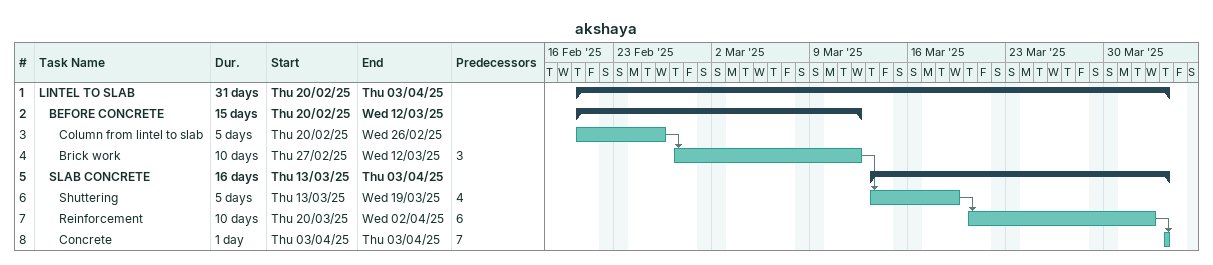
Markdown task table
akshaya

| ID | Level | Task | Duration | Start | Finish | Predecessors |
|---|---|---|---|---|---|---|
| 1 | 1 | **LINTEL TO SLAB** | 31d | 2025-02-20 | 2025-04-03 |  |
| 2 | 2 | **BEFORE CONCRETE** | 15d | 2025-02-20 | 2025-03-12 |  |
| 3 | 3 | Column from lintel to slab | 5d | 2025-02-20 | 2025-02-26 |  |
| 4 | 3 | Brick work | 10d | 2025-02-27 | 2025-03-12 | 3 |
| 5 | 2 | **SLAB CONCRETE** | 16d | 2025-03-13 | 2025-04-03 |  |
| 6 | 3 | Shuttering | 5d | 2025-03-13 | 2025-03-19 | 4 |
| 7 | 3 | Reinforcement | 10d | 2025-03-20 | 2025-04-02 | 6 |
| 8 | 3 | Concrete | 1d | 2025-04-03 | 2025-04-03 | 7 |
